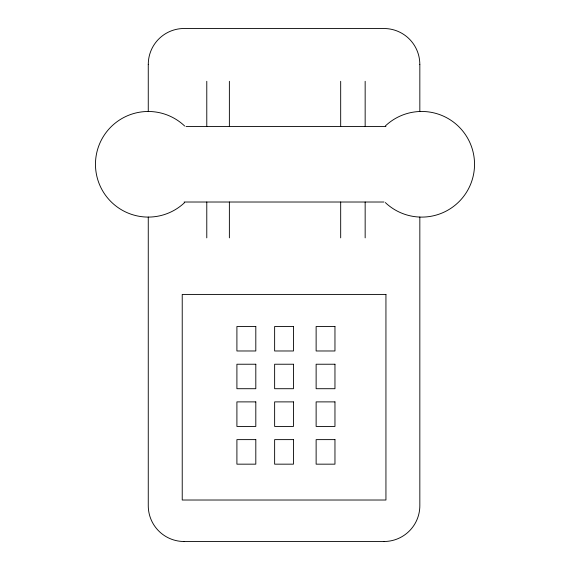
<?xml version="1.0" encoding="UTF-8"?>
<svg xmlns="http://www.w3.org/2000/svg" width="570" height="570" viewBox="0 0 570 570"><rect width="100%" height="100%" fill="white"/><g stroke="black" fill="none" stroke-linecap="round" stroke-linejoin="round"><path stroke-width="0.85" d="M185.998 126.554L385.94 126.554M184.11 202.015L383.988 202.015M184.11 541.436L383.988 541.436M419.834 64.346L419.834 111.492M419.834 217.077L419.834 505.661A35.839 35.839 0 0 1 383.988 541.5M365.156 81.296L365.156 126.554M365.156 202.015L365.156 237.861M340.682 81.296L340.682 126.554M340.682 202.015L340.682 237.861M229.375 81.296L229.375 126.554M229.375 202.015L229.375 237.861M206.782 81.296L206.782 126.554M206.782 202.015L206.782 237.861M148.264 64.346L148.264 111.492M148.264 217.077L148.264 505.661A35.839 35.839 0 0 0 184.11 541.5M419.812 64.353A35.825 35.825 0 0 0 383.988 28.521L184.11 28.5A35.825 35.825 0 0 0 148.286 64.36M184.63 202.571A52.803 52.803 0 0 1 110.609 201.296A52.803 52.803 0 0 1 110.616 127.267A52.803 52.803 0 0 1 184.637 126.006M385.327 125.999A52.818 52.818 0 0 1 459.377 127.252A52.818 52.818 0 0 1 459.384 201.31A52.818 52.818 0 0 1 385.334 202.571M385.94 294.419L182.229 294.419L182.229 500.018L385.94 500.018L385.94 294.419M255.809 326.503L236.906 326.503L236.906 350.978L255.809 350.978L255.809 326.503M293.464 326.503L274.633 326.503L274.633 350.978L293.464 350.978L293.464 326.503M334.961 326.503L316.129 326.503L316.129 350.978L334.961 350.978L334.961 326.503M255.809 364.23L236.906 364.23L236.906 388.712L255.809 388.712L255.809 364.23M293.464 364.23L274.633 364.23L274.633 388.712L293.464 388.712L293.464 364.23M334.961 364.23L316.129 364.23L316.129 388.712L334.961 388.712L334.961 364.23M255.809 401.886L236.906 401.886L236.906 426.438L255.809 426.438L255.809 401.886M293.464 401.886L274.633 401.886L274.633 426.438L293.464 426.438L293.464 401.886M334.961 401.886L316.129 401.886L316.129 426.438L334.961 426.438L334.961 401.886M255.809 439.62L236.906 439.62L236.906 464.165L255.809 464.165L255.809 439.62M293.464 439.62L274.633 439.62L274.633 464.165L293.464 464.165L293.464 439.62M334.961 439.62L316.129 439.62L316.129 464.165L334.961 464.165L334.961 439.62"/></g></svg>
